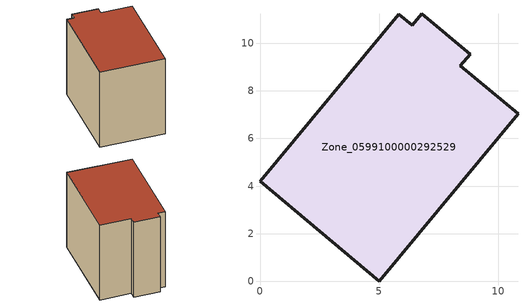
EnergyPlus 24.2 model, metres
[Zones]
Zone_0599100000292529
 floor ground (C_G): 0,4.2 5.84,11.21 6.39,10.75 6.8,11.24 8.83,9.54 8.42,9.05 10.84,7.04 5.01,0 z0
 wall outside (C_F): 5.01,0 10.84,7.04 8.42,9.05 8.83,9.54 6.8,11.24 6.39,10.75 5.84,11.21 0,4.2 5.01,0 z0:8.61
 roof outside (C_R): 5.84,11.21 0,4.2 5.01,0 10.84,7.04 8.42,9.05 8.83,9.54 6.8,11.24 6.39,10.75 z8.61
[BUILDING]
Pand.0599100000292529: North Axis=0; Terrain=City; Loads Convergence Tolerance Value=0.04; Temperature Convergence Tolerance Value=0.4; Solar Distribution=FullExterior; Maximum Number of Warmup Days=25; Minimum Number of Warmup Days=1
[Site:Location]
Rotterdam.The.Hague.AP_ZH_NLD Design_Conditions: Latitude=51.96; Longitude=4.45; Time Zone=1; Elevation=-4.5
[SITE:GROUNDTEMPERATURE:BUILDINGSURFACE]
18, 18, 18, 18, 18, 18, 18, 18, 18, 18, 18, 18
[MATERIAL] Thermal Absorptance=0.9; Solar Absorptance=0.7; Visible Absorptance=0.7
Name | Roughness | Thickness | Conductivity | Density | Specific Heat
G.TI.1946-1964 | MediumSmooth | 0.15 | 1 | 540 | 1210
F.TI.1946-1964 | Rough | 0.3 | 0.857143 | 1920 | 840
R.TI.1946-1964 | MediumRough | 0.2 | 0.277778 | 1500 | 1000
[CONSTRUCTION]
C_G: G.TI.1946-1964
C_F: F.TI.1946-1964
C_R: R.TI.1946-1964
[ZONE]
Zone_0599100000292529: Type=1; Multiplier=1; Ceiling Height=Autocalculate; Volume=Autocalculate; Floor Area=autocalculate; Part of Total Floor Area=Yes
[ZONEINFILTRATION:DESIGNFLOWRATE]
Infil_Zone_0599100000292529: Zone or ZoneList or Space or SpaceList=Zone_0599100000292529; Schedule=AlwaysOn; Design Flow Rate Calculation Method=Flow/Area; Flow Rate per Floor Area=0.003; Constant Term Coefficient=1; Temperature Term Coefficient=0; Velocity Term Coefficient=0; Velocity Squared Term Coefficient=0
[HVACTEMPLATE:ZONE:IDEALLOADSAIRSYSTEM]
Zone_0599100000292529: Maximum Heating Supply Air Temperature=50; Minimum Cooling Supply Air Temperature=13; Maximum Heating Supply Air Humidity Ratio=0.0156; Minimum Cooling Supply Air Humidity Ratio=0.0077; Heating Limit=NoLimit; Cooling Limit=NoLimit; Dehumidification Control Type=ConstantSensibleHeatRatio; Cooling Sensible Heat Ratio=0.7; Dehumidification Setpoint=60; Humidification Control Type=None; Humidification Setpoint=30; Outdoor Air Method=None; Outdoor Air Flow Rate per Person=0.00944; Outdoor Air Flow Rate per Zone Floor Area=0; Outdoor Air Flow Rate per Zone=0; Demand Controlled Ventilation Type=None; Outdoor Air Economizer Type=NoEconomizer; Heat Recovery Type=None; Sensible Heat Recovery Effectiveness=0.7; Latent Heat Recovery Effectiveness=0.65
[ZONECONTROL:THERMOSTAT]
ThermostatControl_Zone_0599100000292529: Zone or ZoneList=Zone_0599100000292529; Control Type Schedule=DualSetpointControlType; Control 1=Thermostat_Zone_0599100000292529; Temperature Difference Between Cutout And Setpoint=0
[THERMOSTATSETPOINT:DUALSETPOINT]
Thermostat_Zone_0599100000292529: Heating Setpoint Temperature Schedule=HeatingSetpoint_Zone_0599100000292529; Cooling Setpoint Temperature Schedule=CoolingSetpoint_Zone_0599100000292529
[SCHEDULE:COMPACT]
HeatingSetpoint_Zone_0599100000292529: Through: 12/31, For: AllDays, Until: 24:00, 21
CoolingSetpoint_Zone_0599100000292529: Through: 12/31, For: AllDays, Until: 24:00, 24
DualSetpointControlType: Through: 12/31, For: AllDays, Until: 24:00, 4
AlwaysOn: Through: 12/31, For: AllDays, Until: 24:00, 1
